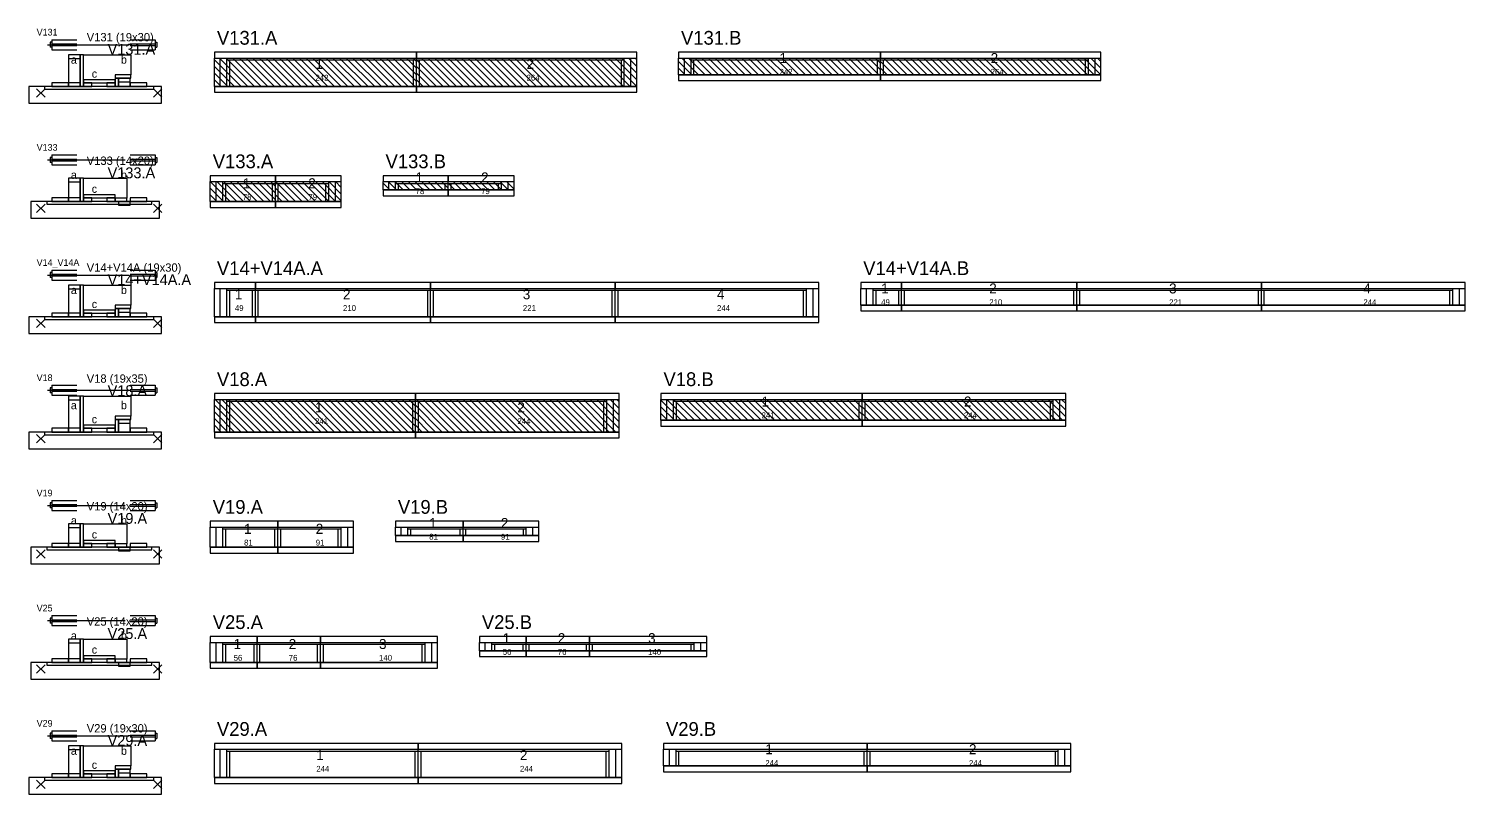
# Model space of a CAD drawing. Header units: metres. Extents: x -10 to 74425, y -2037 to 26.
# Drawn here: x -10 to 1712, y -2008 to -1091 of the extents above; entities that cross this region are included whole.
import ezdxf

# ---------------------------------------------------------------- set-up
doc = ezdxf.new("R2010")
doc.units = ezdxf.units.M
doc.layers.add('LABELS', color=3, linetype='Continuous')
doc.layers.add('VIGAS', color=7, linetype='Continuous')

msp = doc.modelspace()

# ---------------------------------------------------------------- linework, layer by layer
at = {"layer": 'VIGAS'}
for p, q in [((13, -1110), (111, -1110)), ((16, -1107), (16, -1113)), ((18, -1107), (16, -1107)), ((18, -1113), (16, -1113)), ((18, -1104), (48, -1104)), ((18, -1104), (18, -1116)), ((18, -1109), (48, -1109)), ((18, -1111), (48, -1111)), ((18, -1116), (48, -1116)), ((112, -1104), (142, -1104)), ((112, -1109), (142, -1109)), ((112, -1111), (142, -1111)), ((112, -1116), (142, -1116)), ((142, -1104), (142, -1116)), ((142, -1107), (144, -1107)), ((142, -1113), (144, -1113)), ((144, -1107), (144, -1113)), ((213, -1126), (455, -1126)), ((213, -1160), (213, -1126)), ((245, -1160), (213, -1128)), ((253, -1160), (219, -1126)), ((220, -1160), (220, -1126)), ((261, -1160), (227, -1126)), ((228, -1160), (228, -1126)), ((228, -1128.2), (455, -1128.2)), ((231.5, -1160), (231.5, -1128.2)), ((269, -1160), (235, -1126)), ((277, -1160), (243, -1126)), ((285, -1160), (251, -1126)), ((293, -1160), (259, -1126)), ((301, -1160), (267, -1126)), ((309, -1160), (275, -1126)), ((317, -1160), (283, -1126)), ((325, -1160), (291, -1126)), ((333, -1160), (299, -1126)), ((341, -1160), (307, -1126)), ((349, -1160), (315, -1126)), ((357, -1160), (323, -1126)), ((365, -1160), (331, -1126)), ((373, -1160), (339, -1126)), ((381, -1160), (347, -1126)), ((389, -1160), (355, -1126)), ((397, -1160), (363, -1126)), ((405, -1160), (371, -1126)), ((413, -1160), (379, -1126)), ((421, -1160), (387, -1126)), ((429, -1160), (395, -1126)), ((437, -1160), (403, -1126)), ((445, -1160), (411, -1126)), ((453, -1160), (419, -1126)), ((455, -1154), (427, -1126)), ((455, -1146), (435, -1126)), ((455, -1138), (443, -1126)), ((455, -1130), (451, -1126)), ((451.5, -1160), (451.5, -1128.2)), ((455, -1160), (455, -1126)), ((455, -1160), (455, -1126)), ((455, -1126), (719, -1126)), ((455, -1160), (455, -1126)), ((455, -1160), (455, -1126)), ((455, -1160), (455, -1126)), ((487, -1160), (455, -1128)), ((455, -1128.2), (704, -1128.2)), ((458.5, -1160), (458.5, -1128.2)), ((495, -1160), (461, -1126)), ((503, -1160), (469, -1126)), ((511, -1160), (477, -1126)), ((519, -1160), (485, -1126)), ((527, -1160), (493, -1126)), ((535, -1160), (501, -1126)), ((543, -1160), (509, -1126)), ((551, -1160), (517, -1126)), ((559, -1160), (525, -1126)), ((567, -1160), (533, -1126)), ((575, -1160), (541, -1126)), ((583, -1160), (549, -1126)), ((591, -1160), (557, -1126)), ((599, -1160), (565, -1126)), ((607, -1160), (573, -1126)), ((615, -1160), (581, -1126)), ((623, -1160), (589, -1126)), ((631, -1160), (597, -1126)), ((639, -1160), (605, -1126)), ((647, -1160), (613, -1126)), ((655, -1160), (621, -1126)), ((663, -1160), (629, -1126)), ((671, -1160), (637, -1126)), ((679, -1160), (645, -1126)), ((687, -1160), (653, -1126)), ((695, -1160), (661, -1126)), ((703, -1160), (669, -1126)), ((711, -1160), (677, -1126)), ((719, -1160), (685, -1126)), ((719, -1152), (693, -1126)), ((700.5, -1160), (700.5, -1128.2)), ((719, -1144), (701, -1126)), ((704, -1160), (704, -1126)), ((719, -1136), (709, -1126)), ((712, -1160), (712, -1126)), ((719, -1128), (717, -1126)), ((719, -1160), (719, -1126)), ((769, -1126), (1011, -1126)), ((769, -1146), (769, -1126)), ((785, -1146), (769, -1130)), ((793, -1146), (773, -1126)), ((776, -1146), (776, -1126)), ((801, -1146), (781, -1126)), ((784, -1146), (784, -1126)), ((784, -1128.2), (1011, -1128.2)), ((787.5, -1146), (787.5, -1128.2)), ((809, -1146), (789, -1126)), ((817, -1146), (797, -1126)), ((825, -1146), (805, -1126)), ((833, -1146), (813, -1126)), ((841, -1146), (821, -1126)), ((849, -1146), (829, -1126)), ((857, -1146), (837, -1126)), ((865, -1146), (845, -1126)), ((873, -1146), (853, -1126)), ((881, -1146), (861, -1126)), ((889, -1146), (869, -1126)), ((897, -1146), (877, -1126)), ((905, -1146), (885, -1126)), ((913, -1146), (893, -1126)), ((921, -1146), (901, -1126)), ((929, -1146), (909, -1126)), ((937, -1146), (917, -1126)), ((945, -1146), (925, -1126)), ((953, -1146), (933, -1126)), ((961, -1146), (941, -1126)), ((969, -1146), (949, -1126)), ((977, -1146), (957, -1126)), ((985, -1146), (965, -1126)), ((993, -1146), (973, -1126)), ((1001, -1146), (981, -1126)), ((1009, -1146), (989, -1126)), ((1011, -1140), (997, -1126)), ((1011, -1132), (1005, -1126)), ((1007.5, -1146), (1007.5, -1128.2)), ((1011, -1146), (1011, -1126)), ((1011, -1146), (1011, -1126)), ((1011, -1126), (1275, -1126)), ((1011, -1146), (1011, -1126)), ((1011, -1146), (1011, -1126)), ((1011, -1146), (1011, -1126)), ((1011, -1128.2), (1260, -1128.2)), ((1027, -1146), (1011, -1130)), ((1014.5, -1146), (1014.5, -1128.2)), ((1035, -1146), (1015, -1126)), ((1043, -1146), (1023, -1126)), ((1051, -1146), (1031, -1126)), ((1059, -1146), (1039, -1126)), ((1067, -1146), (1047, -1126)), ((1075, -1146), (1055, -1126)), ((1083, -1146), (1063, -1126)), ((1091, -1146), (1071, -1126)), ((1099, -1146), (1079, -1126)), ((1107, -1146), (1087, -1126)), ((1115, -1146), (1095, -1126)), ((1123, -1146), (1103, -1126)), ((1131, -1146), (1111, -1126)), ((1139, -1146), (1119, -1126)), ((1147, -1146), (1127, -1126)), ((1155, -1146), (1135, -1126)), ((1163, -1146), (1143, -1126)), ((1171, -1146), (1151, -1126)), ((1179, -1146), (1159, -1126)), ((1187, -1146), (1167, -1126)), ((1195, -1146), (1175, -1126)), ((1203, -1146), (1183, -1126)), ((1211, -1146), (1191, -1126)), ((1219, -1146), (1199, -1126)), ((1227, -1146), (1207, -1126)), ((1235, -1146), (1215, -1126)), ((1243, -1146), (1223, -1126)), ((1251, -1146), (1231, -1126)), ((1259, -1146), (1239, -1126)), ((1267, -1146), (1247, -1126)), ((1275, -1146), (1255, -1126)), ((1256.5, -1146), (1256.5, -1128.2)), ((1260, -1146), (1260, -1126)), ((1275, -1138), (1263, -1126)), ((1268, -1146), (1268, -1126)), ((1275, -1130), (1271, -1126)), ((1275, -1146), (1275, -1126)), ((237, -1160), (213, -1136)), ((229, -1160), (213, -1144)), ((221, -1160), (213, -1152)), ((479, -1160), (455, -1136)), ((471, -1160), (455, -1144)), ((463, -1160), (455, -1152)), ((777, -1146), (769, -1138)), ((769, -1146), (1011, -1146)), ((769, -1146), (769, -1146)), ((784, -1146), (787.5, -1146)), ((1007.5, -1146), (1011, -1146)), ((1019, -1146), (1011, -1138)), ((1011, -1146), (1275, -1146)), ((1011, -1146), (1014.5, -1146)), ((1011, -1146), (1011, -1146)), ((1256.5, -1146), (1260, -1146)), ((0, -1173), (10, -1163)), ((0, -1163), (10, -1173)), ((140, -1173), (150, -1163)), ((140, -1163), (150, -1173)), ((213, -1160), (455, -1160)), ((213, -1160), (213, -1160)), ((228, -1160), (231.5, -1160)), ((451.5, -1160), (455, -1160)), ((455, -1160), (719, -1160)), ((455, -1160), (458.5, -1160)), ((455, -1160), (455, -1160)), ((700.5, -1160), (704, -1160)), ((13, -1248), (106, -1248)), ((16, -1245), (16, -1251)), ((18, -1245), (16, -1245)), ((18, -1251), (16, -1251)), ((18, -1242), (48, -1242)), ((18, -1242), (18, -1254)), ((18, -1247), (48, -1247)), ((18, -1249), (48, -1249)), ((18, -1254), (48, -1254)), ((112, -1242), (142, -1242)), ((112, -1247), (142, -1247)), ((112, -1249), (142, -1249)), ((112, -1254), (142, -1254)), ((142, -1242), (142, -1254)), ((142, -1245), (144, -1245)), ((142, -1251), (144, -1251)), ((144, -1245), (144, -1251)), ((208, -1274), (286, -1274)), ((208, -1298), (208, -1274)), ((232, -1298), (208, -1274)), ((224, -1298), (208, -1282)), ((216, -1298), (208, -1290)), ((215, -1298), (215, -1274)), ((240, -1298), (216, -1274)), ((223, -1298), (223, -1274)), ((223, -1276.2), (286, -1276.2)), ((248, -1298), (224, -1274)), ((226.5, -1298), (226.5, -1276.2)), ((256, -1298), (232, -1274)), ((264, -1298), (240, -1274)), ((272, -1298), (248, -1274)), ((280, -1298), (256, -1274)), ((286, -1296), (264, -1274)), ((286, -1288), (272, -1274)), ((286, -1280), (280, -1274)), ((282.5, -1298), (282.5, -1276.2)), ((286, -1298), (286, -1274)), ((286, -1298), (286, -1274)), ((286, -1274), (365, -1274)), ((286, -1298), (286, -1274)), ((286, -1298), (286, -1274)), ((286, -1298), (286, -1274)), ((310, -1298), (286, -1274)), ((286, -1276.2), (350, -1276.2)), ((302, -1298), (286, -1282)), ((294, -1298), (286, -1290)), ((289.5, -1298), (289.5, -1276.2)), ((318, -1298), (294, -1274)), ((326, -1298), (302, -1274)), ((334, -1298), (310, -1274)), ((342, -1298), (318, -1274)), ((350, -1298), (326, -1274)), ((358, -1298), (334, -1274)), ((365, -1297), (342, -1274)), ((346.5, -1298), (346.5, -1276.2)), ((350, -1298), (350, -1274)), ((365, -1289), (350, -1274)), ((358, -1298), (358, -1274)), ((365, -1281), (358, -1274)), ((365, -1298), (365, -1274)), ((415, -1274), (493, -1274)), ((415, -1284), (415, -1274)), ((423, -1284), (415, -1276)), ((415, -1284), (493, -1284)), ((415, -1284), (415, -1284)), ((431, -1284), (421, -1274)), ((422, -1284), (422, -1274)), ((439, -1284), (429, -1274)), ((430, -1284), (430, -1274)), ((430, -1276.2), (493, -1276.2)), ((430, -1284), (433.5, -1284)), ((433.5, -1284), (433.5, -1276.2)), ((447, -1284), (437, -1274)), ((455, -1284), (445, -1274)), ((463, -1284), (453, -1274)), ((471, -1284), (461, -1274)), ((479, -1284), (469, -1274)), ((487, -1284), (477, -1274)), ((493, -1282), (485, -1274)), ((489.5, -1284), (489.5, -1276.2)), ((489.5, -1284), (493, -1284)), ((493, -1284), (493, -1274)), ((493, -1284), (493, -1274)), ((493, -1274), (572, -1274)), ((493, -1284), (493, -1274)), ((493, -1284), (493, -1274)), ((493, -1284), (493, -1274)), ((493, -1274), (493, -1274)), ((501, -1284), (493, -1276)), ((493, -1276.2), (557, -1276.2)), ((493, -1284), (572, -1284)), ((493, -1284), (496.5, -1284)), ((493, -1284), (493, -1284)), ((496.5, -1284), (496.5, -1276.2)), ((509, -1284), (499, -1274)), ((517, -1284), (507, -1274)), ((525, -1284), (515, -1274)), ((533, -1284), (523, -1274)), ((541, -1284), (531, -1274)), ((549, -1284), (539, -1274)), ((557, -1284), (547, -1274)), ((553.5, -1284), (553.5, -1276.2)), ((553.5, -1284), (557, -1284)), ((565, -1284), (555, -1274)), ((557, -1284), (557, -1274)), ((572, -1283), (563, -1274)), ((565, -1284), (565, -1274)), ((572, -1275), (571, -1274)), ((572, -1284), (572, -1274)), ((0, -1311), (10, -1301)), ((0, -1301), (10, -1311)), ((140, -1311), (150, -1301)), ((140, -1301), (150, -1311)), ((208, -1298), (286, -1298)), ((208, -1298), (208, -1298)), ((223, -1298), (226.5, -1298)), ((282.5, -1298), (286, -1298)), ((286, -1298), (365, -1298)), ((286, -1298), (289.5, -1298)), ((286, -1298), (286, -1298)), ((346.5, -1298), (350, -1298)), ((13, -1386), (111, -1386)), ((16, -1383), (16, -1389)), ((18, -1383), (16, -1383)), ((18, -1389), (16, -1389)), ((18, -1380), (48, -1380)), ((18, -1380), (18, -1392)), ((18, -1385), (48, -1385)), ((18, -1387), (48, -1387)), ((18, -1392), (48, -1392)), ((112, -1380), (142, -1380)), ((112, -1385), (142, -1385)), ((112, -1387), (142, -1387)), ((112, -1392), (142, -1392)), ((142, -1380), (142, -1392)), ((142, -1383), (144, -1383)), ((142, -1389), (144, -1389)), ((144, -1383), (144, -1389)), ((213, -1402), (262, -1402)), ((213, -1436), (213, -1402)), ((220, -1436), (220, -1402)), ((228, -1436), (228, -1402)), ((228, -1404.2), (262, -1404.2)), ((231.5, -1436), (231.5, -1404.2)), ((258.5, -1436), (258.5, -1404.2)), ((262, -1436), (262, -1402)), ((262, -1436), (262, -1402)), ((262, -1402), (472, -1402)), ((262, -1436), (262, -1402)), ((262, -1436), (262, -1402)), ((262, -1436), (262, -1402)), ((262, -1404.2), (472, -1404.2)), ((265.5, -1436), (265.5, -1404.2)), ((468.5, -1436), (468.5, -1404.2)), ((472, -1436), (472, -1402)), ((472, -1436), (472, -1402)), ((472, -1402), (693, -1402)), ((472, -1436), (472, -1402)), ((472, -1436), (472, -1402)), ((472, -1436), (472, -1402)), ((472, -1404.2), (693, -1404.2)), ((475.5, -1436), (475.5, -1404.2)), ((689.5, -1436), (689.5, -1404.2)), ((693, -1436), (693, -1402)), ((693, -1436), (693, -1402)), ((693, -1402), (937.3, -1402)), ((693, -1436), (693, -1402)), ((693, -1436), (693, -1402)), ((693, -1436), (693, -1402)), ((693, -1404.2), (922.3, -1404.2)), ((696.5, -1436), (696.5, -1404.2)), ((918.8, -1436), (918.8, -1404.2)), ((922.3, -1436), (922.3, -1402)), ((930.3, -1436), (930.3, -1402)), ((937.3, -1436), (937.3, -1402)), ((987.3, -1402), (1036.3, -1402)), ((987.3, -1422), (987.3, -1402)), ((994.3, -1422), (994.3, -1402)), ((1002.3, -1422), (1002.3, -1402)), ((1002.3, -1404.2), (1036.3, -1404.2)), ((1005.8, -1422), (1005.8, -1404.2)), ((1032.8, -1422), (1032.8, -1404.2)), ((1036.3, -1422), (1036.3, -1402)), ((1036.3, -1422), (1036.3, -1402)), ((1036.3, -1402), (1246.3, -1402)), ((1036.3, -1422), (1036.3, -1402)), ((1036.3, -1422), (1036.3, -1402)), ((1036.3, -1422), (1036.3, -1402)), ((1036.3, -1404.2), (1246.3, -1404.2)), ((1039.8, -1422), (1039.8, -1404.2)), ((1242.8, -1422), (1242.8, -1404.2)), ((1246.3, -1422), (1246.3, -1402)), ((1246.3, -1422), (1246.3, -1402)), ((1246.3, -1402), (1467.3, -1402)), ((1246.3, -1422), (1246.3, -1402)), ((1246.3, -1422), (1246.3, -1402)), ((1246.3, -1422), (1246.3, -1402)), ((1246.3, -1404.2), (1467.3, -1404.2)), ((1249.8, -1422), (1249.8, -1404.2)), ((1463.8, -1422), (1463.8, -1404.2)), ((1467.3, -1422), (1467.3, -1402)), ((1467.3, -1422), (1467.3, -1402)), ((1467.3, -1402), (1711.6, -1402)), ((1467.3, -1422), (1467.3, -1402)), ((1467.3, -1422), (1467.3, -1402)), ((1467.3, -1422), (1467.3, -1402)), ((1467.3, -1404.2), (1696.6, -1404.2)), ((1470.8, -1422), (1470.8, -1404.2)), ((1693.1, -1422), (1693.1, -1404.2)), ((1696.6, -1422), (1696.6, -1402)), ((1704.6, -1422), (1704.6, -1402)), ((1711.6, -1422), (1711.6, -1402)), ((987.3, -1422), (1036.3, -1422)), ((1002.3, -1422), (1005.8, -1422)), ((1032.8, -1422), (1036.3, -1422)), ((1036.3, -1422), (1246.3, -1422)), ((1036.3, -1422), (1039.8, -1422)), ((1242.8, -1422), (1246.3, -1422)), ((1246.3, -1422), (1467.3, -1422)), ((1246.3, -1422), (1249.8, -1422)), ((1463.8, -1422), (1467.3, -1422)), ((1467.3, -1422), (1711.6, -1422)), ((1467.3, -1422), (1470.8, -1422)), ((1693.1, -1422), (1696.6, -1422)), ((0, -1449), (10, -1439)), ((0, -1439), (10, -1449)), ((140, -1449), (150, -1439)), ((140, -1439), (150, -1449)), ((213, -1436), (262, -1436)), ((228, -1436), (231.5, -1436)), ((258.5, -1436), (262, -1436)), ((262, -1436), (472, -1436)), ((262, -1436), (265.5, -1436)), ((468.5, -1436), (472, -1436)), ((472, -1436), (693, -1436)), ((472, -1436), (475.5, -1436)), ((689.5, -1436), (693, -1436)), ((693, -1436), (937.3, -1436)), ((693, -1436), (696.5, -1436)), ((918.8, -1436), (922.3, -1436)), ((13, -1524), (111, -1524)), ((16, -1521), (16, -1527)), ((18, -1521), (16, -1521)), ((18, -1527), (16, -1527)), ((18, -1518), (48, -1518)), ((18, -1518), (18, -1530)), ((18, -1523), (48, -1523)), ((18, -1525), (48, -1525)), ((18, -1530), (48, -1530)), ((112, -1518), (142, -1518)), ((112, -1523), (142, -1523)), ((112, -1525), (142, -1525)), ((112, -1530), (142, -1530)), ((142, -1518), (142, -1530)), ((142, -1521), (144, -1521)), ((142, -1527), (144, -1527)), ((144, -1521), (144, -1527)), ((213, -1535), (454, -1535)), ((213, -1574), (213, -1535)), ((245, -1574), (213, -1542)), ((253, -1574), (214, -1535)), ((220, -1574), (220, -1535)), ((261, -1574), (222, -1535)), ((228, -1574), (228, -1535)), ((228, -1537.2), (454, -1537.2)), ((269, -1574), (230, -1535)), ((231.5, -1574), (231.5, -1537.2)), ((277, -1574), (238, -1535)), ((285, -1574), (246, -1535)), ((293, -1574), (254, -1535)), ((301, -1574), (262, -1535)), ((309, -1574), (270, -1535)), ((317, -1574), (278, -1535)), ((325, -1574), (286, -1535)), ((333, -1574), (294, -1535)), ((341, -1574), (302, -1535)), ((349, -1574), (310, -1535)), ((357, -1574), (318, -1535)), ((365, -1574), (326, -1535)), ((373, -1574), (334, -1535)), ((381, -1574), (342, -1535)), ((389, -1574), (350, -1535)), ((397, -1574), (358, -1535)), ((405, -1574), (366, -1535)), ((413, -1574), (374, -1535)), ((421, -1574), (382, -1535)), ((429, -1574), (390, -1535)), ((437, -1574), (398, -1535)), ((445, -1574), (406, -1535)), ((453, -1574), (414, -1535)), ((454, -1567), (422, -1535)), ((454, -1559), (430, -1535)), ((454, -1551), (438, -1535)), ((454, -1543), (446, -1535)), ((450.5, -1574), (450.5, -1537.2)), ((454, -1574), (454, -1535)), ((454, -1574), (454, -1535)), ((454, -1535), (698, -1535)), ((454, -1574), (454, -1535)), ((454, -1574), (454, -1535)), ((454, -1574), (454, -1535)), ((454, -1535), (454, -1535)), ((454, -1537.2), (683, -1537.2)), ((486, -1574), (454, -1542)), ((494, -1574), (455, -1535)), ((457.5, -1574), (457.5, -1537.2)), ((502, -1574), (463, -1535)), ((510, -1574), (471, -1535)), ((518, -1574), (479, -1535)), ((526, -1574), (487, -1535)), ((534, -1574), (495, -1535)), ((542, -1574), (503, -1535)), ((550, -1574), (511, -1535)), ((558, -1574), (519, -1535)), ((566, -1574), (527, -1535)), ((574, -1574), (535, -1535)), ((582, -1574), (543, -1535)), ((590, -1574), (551, -1535)), ((598, -1574), (559, -1535)), ((606, -1574), (567, -1535)), ((614, -1574), (575, -1535)), ((622, -1574), (583, -1535)), ((630, -1574), (591, -1535)), ((638, -1574), (599, -1535)), ((646, -1574), (607, -1535)), ((654, -1574), (615, -1535)), ((662, -1574), (623, -1535)), ((670, -1574), (631, -1535)), ((678, -1574), (639, -1535)), ((686, -1574), (647, -1535)), ((694, -1574), (655, -1535)), ((698, -1570), (663, -1535)), ((698, -1562), (671, -1535)), ((698, -1554), (679, -1535)), ((679.5, -1574), (679.5, -1537.2)), ((683, -1574), (683, -1535)), ((698, -1546), (687, -1535)), ((691, -1574), (691, -1535)), ((698, -1538), (695, -1535)), ((698, -1574), (698, -1535)), ((748, -1535), (989, -1535)), ((748, -1560), (748, -1535)), ((772, -1560), (748, -1536)), ((764, -1560), (748, -1544)), ((755, -1560), (755, -1535)), ((780, -1560), (755, -1535)), ((763, -1560), (763, -1535)), ((788, -1560), (763, -1535)), ((763, -1537.2), (989, -1537.2)), ((766.5, -1560), (766.5, -1537.2)), ((796, -1560), (771, -1535)), ((804, -1560), (779, -1535)), ((812, -1560), (787, -1535)), ((820, -1560), (795, -1535)), ((828, -1560), (803, -1535)), ((836, -1560), (811, -1535)), ((844, -1560), (819, -1535)), ((852, -1560), (827, -1535)), ((860, -1560), (835, -1535)), ((868, -1560), (843, -1535)), ((876, -1560), (851, -1535)), ((884, -1560), (859, -1535)), ((892, -1560), (867, -1535)), ((900, -1560), (875, -1535)), ((908, -1560), (883, -1535)), ((916, -1560), (891, -1535)), ((924, -1560), (899, -1535)), ((932, -1560), (907, -1535)), ((940, -1560), (915, -1535)), ((948, -1560), (923, -1535)), ((956, -1560), (931, -1535)), ((964, -1560), (939, -1535)), ((972, -1560), (947, -1535)), ((980, -1560), (955, -1535)), ((988, -1560), (963, -1535)), ((989, -1553), (971, -1535)), ((989, -1545), (979, -1535)), ((985.5, -1560), (985.5, -1537.2)), ((989, -1537), (987, -1535)), ((989, -1560), (989, -1535)), ((989, -1560), (989, -1535)), ((989, -1535), (1233, -1535)), ((989, -1560), (989, -1535)), ((989, -1560), (989, -1535)), ((989, -1560), (989, -1535)), ((1013, -1560), (989, -1536)), ((989, -1537.2), (1218, -1537.2)), ((1005, -1560), (989, -1544)), ((992.5, -1560), (992.5, -1537.2)), ((1021, -1560), (996, -1535)), ((1029, -1560), (1004, -1535)), ((1037, -1560), (1012, -1535)), ((1045, -1560), (1020, -1535)), ((1053, -1560), (1028, -1535)), ((1061, -1560), (1036, -1535)), ((1069, -1560), (1044, -1535)), ((1077, -1560), (1052, -1535)), ((1085, -1560), (1060, -1535)), ((1093, -1560), (1068, -1535)), ((1101, -1560), (1076, -1535)), ((1109, -1560), (1084, -1535)), ((1117, -1560), (1092, -1535)), ((1125, -1560), (1100, -1535)), ((1133, -1560), (1108, -1535)), ((1141, -1560), (1116, -1535)), ((1149, -1560), (1124, -1535)), ((1157, -1560), (1132, -1535)), ((1165, -1560), (1140, -1535)), ((1173, -1560), (1148, -1535)), ((1181, -1560), (1156, -1535)), ((1189, -1560), (1164, -1535)), ((1197, -1560), (1172, -1535)), ((1205, -1560), (1180, -1535)), ((1213, -1560), (1188, -1535)), ((1221, -1560), (1196, -1535)), ((1229, -1560), (1204, -1535)), ((1233, -1556), (1212, -1535)), ((1214.5, -1560), (1214.5, -1537.2)), ((1218, -1560), (1218, -1535)), ((1233, -1548), (1220, -1535)), ((1226, -1560), (1226, -1535)), ((1233, -1540), (1228, -1535)), ((1233, -1560), (1233, -1535)), ((237, -1574), (213, -1550)), ((229, -1574), (213, -1558)), ((221, -1574), (213, -1566)), ((478, -1574), (454, -1550)), ((470, -1574), (454, -1558)), ((462, -1574), (454, -1566)), ((756, -1560), (748, -1552)), ((748, -1560), (989, -1560)), ((748, -1560), (748, -1560)), ((763, -1560), (766.5, -1560)), ((985.5, -1560), (989, -1560)), ((997, -1560), (989, -1552)), ((989, -1560), (1233, -1560)), ((989, -1560), (992.5, -1560)), ((989, -1560), (989, -1560)), ((1214.5, -1560), (1218, -1560)), ((0, -1587), (10, -1577)), ((0, -1577), (10, -1587)), ((140, -1587), (150, -1577)), ((140, -1577), (150, -1587)), ((213, -1574), (454, -1574)), ((213, -1574), (213, -1574)), ((228, -1574), (231.5, -1574)), ((450.5, -1574), (454, -1574)), ((454, -1574), (698, -1574)), ((454, -1574), (457.5, -1574)), ((454, -1574), (454, -1574)), ((679.5, -1574), (683, -1574)), ((13, -1662), (106, -1662)), ((16, -1659), (16, -1665)), ((18, -1659), (16, -1659)), ((18, -1665), (16, -1665)), ((18, -1656), (48, -1656)), ((18, -1656), (18, -1668)), ((18, -1661), (48, -1661)), ((18, -1663), (48, -1663)), ((18, -1668), (48, -1668)), ((112, -1656), (142, -1656)), ((112, -1661), (142, -1661)), ((112, -1663), (142, -1663)), ((112, -1668), (142, -1668)), ((142, -1656), (142, -1668)), ((142, -1659), (144, -1659)), ((142, -1665), (144, -1665)), ((144, -1659), (144, -1665)), ((208, -1688), (289, -1688)), ((208, -1712), (208, -1688)), ((215, -1712), (215, -1688)), ((223, -1712), (223, -1688)), ((223, -1690.2), (289, -1690.2)), ((226.5, -1712), (226.5, -1690.2)), ((285.5, -1712), (285.5, -1690.2)), ((289, -1712), (289, -1688)), ((289, -1712), (289, -1688)), ((289, -1688), (379.8, -1688)), ((289, -1712), (289, -1688)), ((289, -1712), (289, -1688)), ((289, -1712), (289, -1688)), ((289, -1690.2), (364.8, -1690.2)), ((292.5, -1712), (292.5, -1690.2)), ((361.3, -1712), (361.3, -1690.2)), ((364.8, -1712), (364.8, -1688)), ((372.8, -1712), (372.8, -1688)), ((379.8, -1712), (379.8, -1688)), ((429.8, -1688), (510.8, -1688)), ((429.8, -1698), (429.8, -1688)), ((429.8, -1698), (510.8, -1698)), ((436.8, -1698), (436.8, -1688)), ((444.8, -1698), (444.8, -1688)), ((444.8, -1690.2), (510.8, -1690.2)), ((444.8, -1698), (448.3, -1698)), ((448.3, -1698), (448.3, -1690.2)), ((507.3, -1698), (507.3, -1690.2)), ((507.3, -1698), (510.8, -1698)), ((510.8, -1698), (510.8, -1688)), ((510.8, -1698), (510.8, -1688)), ((510.8, -1688), (601.6, -1688)), ((510.8, -1698), (510.8, -1688)), ((510.8, -1698), (510.8, -1688)), ((510.8, -1698), (510.8, -1688)), ((510.8, -1690.2), (586.6, -1690.2)), ((510.8, -1698), (601.6, -1698)), ((510.8, -1698), (514.3, -1698)), ((514.3, -1698), (514.3, -1690.2)), ((583.1, -1698), (583.1, -1690.2)), ((583.1, -1698), (586.6, -1698)), ((586.6, -1698), (586.6, -1688)), ((594.6, -1698), (594.6, -1688)), ((601.6, -1698), (601.6, -1688)), ((0, -1725), (10, -1715)), ((0, -1715), (10, -1725)), ((140, -1725), (150, -1715)), ((140, -1715), (150, -1725)), ((208, -1712), (289, -1712)), ((223, -1712), (226.5, -1712)), ((285.5, -1712), (289, -1712)), ((289, -1712), (379.8, -1712)), ((289, -1712), (292.5, -1712)), ((361.3, -1712), (364.8, -1712)), ((13, -1800), (106, -1800)), ((16, -1797), (16, -1803)), ((18, -1797), (16, -1797)), ((18, -1803), (16, -1803)), ((18, -1794), (48, -1794)), ((18, -1794), (18, -1806)), ((18, -1799), (48, -1799)), ((18, -1801), (48, -1801)), ((18, -1806), (48, -1806)), ((112, -1794), (142, -1794)), ((112, -1799), (142, -1799)), ((112, -1801), (142, -1801)), ((112, -1806), (142, -1806)), ((142, -1794), (142, -1806)), ((142, -1797), (144, -1797)), ((142, -1803), (144, -1803)), ((144, -1797), (144, -1803)), ((208, -1826), (264, -1826)), ((208, -1850), (208, -1826)), ((215, -1850), (215, -1826)), ((223, -1850), (223, -1826)), ((223, -1828.2), (264, -1828.2)), ((226.5, -1850), (226.5, -1828.2)), ((260.5, -1850), (260.5, -1828.2)), ((264, -1850), (264, -1826)), ((264, -1850), (264, -1826)), ((264, -1826), (340, -1826)), ((264, -1850), (264, -1826)), ((264, -1850), (264, -1826)), ((264, -1850), (264, -1826)), ((264, -1828.2), (340, -1828.2)), ((267.5, -1850), (267.5, -1828.2)), ((336.5, -1850), (336.5, -1828.2)), ((340, -1850), (340, -1826)), ((340, -1850), (340, -1826)), ((340, -1826), (480.4, -1826)), ((340, -1850), (340, -1826)), ((340, -1850), (340, -1826)), ((340, -1850), (340, -1826)), ((340, -1828.2), (465.4, -1828.2)), ((343.5, -1850), (343.5, -1828.2)), ((461.9, -1850), (461.9, -1828.2)), ((465.4, -1850), (465.4, -1826)), ((473.4, -1850), (473.4, -1826)), ((480.4, -1850), (480.4, -1826)), ((530.4, -1826), (586.4, -1826)), ((530.4, -1836), (530.4, -1826)), ((530.4, -1836), (586.4, -1836)), ((537.4, -1836), (537.4, -1826)), ((545.4, -1836), (545.4, -1826)), ((545.4, -1828.2), (586.4, -1828.2)), ((545.4, -1836), (548.9, -1836)), ((548.9, -1836), (548.9, -1828.2)), ((582.9, -1836), (582.9, -1828.2)), ((582.9, -1836), (586.4, -1836)), ((586.4, -1836), (586.4, -1826)), ((586.4, -1836), (586.4, -1826)), ((586.4, -1826), (662.4, -1826)), ((586.4, -1836), (586.4, -1826)), ((586.4, -1836), (586.4, -1826)), ((586.4, -1836), (586.4, -1826)), ((586.4, -1828.2), (662.4, -1828.2)), ((586.4, -1836), (662.4, -1836)), ((586.4, -1836), (589.9, -1836)), ((589.9, -1836), (589.9, -1828.2)), ((658.9, -1836), (658.9, -1828.2)), ((658.9, -1836), (662.4, -1836)), ((662.4, -1836), (662.4, -1826)), ((662.4, -1836), (662.4, -1826)), ((662.4, -1826), (802.8, -1826)), ((662.4, -1836), (662.4, -1826)), ((662.4, -1836), (662.4, -1826)), ((662.4, -1836), (662.4, -1826)), ((662.4, -1828.2), (787.8, -1828.2)), ((662.4, -1836), (802.8, -1836)), ((662.4, -1836), (665.9, -1836)), ((665.9, -1836), (665.9, -1828.2)), ((784.3, -1836), (784.3, -1828.2)), ((784.3, -1836), (787.8, -1836)), ((787.8, -1836), (787.8, -1826)), ((795.8, -1836), (795.8, -1826)), ((802.8, -1836), (802.8, -1826)), ((0, -1863), (10, -1853)), ((0, -1853), (10, -1863)), ((140, -1863), (150, -1853)), ((140, -1853), (150, -1863)), ((208, -1850), (264, -1850)), ((223, -1850), (226.5, -1850)), ((260.5, -1850), (264, -1850)), ((264, -1850), (340, -1850)), ((264, -1850), (267.5, -1850)), ((336.5, -1850), (340, -1850)), ((340, -1850), (480.4, -1850)), ((340, -1850), (343.5, -1850)), ((461.9, -1850), (465.4, -1850)), ((13, -1938), (111, -1938)), ((16, -1935), (16, -1941)), ((18, -1935), (16, -1935)), ((18, -1941), (16, -1941)), ((18, -1932), (48, -1932)), ((18, -1932), (18, -1944)), ((18, -1937), (48, -1937)), ((18, -1939), (48, -1939)), ((18, -1944), (48, -1944)), ((112, -1932), (142, -1932)), ((112, -1937), (142, -1937)), ((112, -1939), (142, -1939)), ((112, -1944), (142, -1944)), ((142, -1932), (142, -1944)), ((142, -1935), (144, -1935)), ((142, -1941), (144, -1941)), ((144, -1935), (144, -1941)), ((213, -1954), (457, -1954)), ((213, -1988), (213, -1954)), ((220, -1988), (220, -1954)), ((228, -1988), (228, -1954)), ((228, -1956.2), (457, -1956.2)), ((231.5, -1988), (231.5, -1956.2)), ((453.5, -1988), (453.5, -1956.2)), ((457, -1988), (457, -1954)), ((457, -1988), (457, -1954)), ((457, -1954), (701, -1954)), ((457, -1988), (457, -1954)), ((457, -1988), (457, -1954)), ((457, -1988), (457, -1954)), ((457, -1956.2), (686, -1956.2)), ((460.5, -1988), (460.5, -1956.2)), ((682.5, -1988), (682.5, -1956.2)), ((686, -1988), (686, -1954)), ((694, -1988), (694, -1954)), ((701, -1988), (701, -1954)), ((751, -1954), (995, -1954)), ((751, -1974), (751, -1954)), ((758, -1974), (758, -1954)), ((766, -1974), (766, -1954)), ((766, -1956.2), (995, -1956.2)), ((769.5, -1974), (769.5, -1956.2)), ((991.5, -1974), (991.5, -1956.2)), ((995, -1974), (995, -1954)), ((995, -1974), (995, -1954)), ((995, -1954), (1239, -1954)), ((995, -1974), (995, -1954)), ((995, -1974), (995, -1954)), ((995, -1974), (995, -1954)), ((995, -1956.2), (1224, -1956.2)), ((998.5, -1974), (998.5, -1956.2)), ((1220.5, -1974), (1220.5, -1956.2)), ((1224, -1974), (1224, -1954)), ((1232, -1974), (1232, -1954)), ((1239, -1974), (1239, -1954)), ((751, -1974), (995, -1974)), ((766, -1974), (769.5, -1974)), ((991.5, -1974), (995, -1974)), ((995, -1974), (1239, -1974)), ((995, -1974), (998.5, -1974)), ((1220.5, -1974), (1224, -1974)), ((0, -2001), (10, -1991)), ((0, -1991), (10, -2001)), ((140, -2001), (150, -1991)), ((140, -1991), (150, -2001)), ((213, -1988), (457, -1988)), ((228, -1988), (231.5, -1988)), ((453.5, -1988), (457, -1988)), ((457, -1988), (701, -1988)), ((457, -1988), (460.5, -1988)), ((682.5, -1988), (686, -1988))]:
    msp.add_line(p, q, dxfattribs=at)
for points in [[(38, -1160), (52, -1160), (52, -1122), (38, -1122)], [(38, -1126.4), (52, -1126.4), (52, -1122), (38, -1122)], [(52, -1160), (56, -1160), (56, -1122), (52, -1122)], [(56, -1152), (56, -1122), (113, -1122), (113, -1146), (94, -1146), (94, -1152)], [(213, -1126), (455, -1126), (455, -1119), (213, -1119)], [(455, -1126), (719, -1126), (719, -1119), (455, -1119)], [(769, -1126), (1011, -1126), (1011, -1119), (769, -1119)], [(1011, -1126), (1275, -1126), (1275, -1119), (1011, -1119)], [(56, -1155.6), (94, -1155.6), (94, -1152), (56, -1152)], [(94, -1150), (113, -1150), (113, -1146), (94, -1146)], [(94, -1160), (98, -1160), (98, -1150), (94, -1150)], [(98, -1160), (112, -1160), (112, -1150), (98, -1150)], [(98, -1154.4), (112, -1154.4), (112, -1150), (98, -1150)], [(769, -1153), (1011, -1153), (1011, -1146), (769, -1146)], [(1011, -1153), (1275, -1153), (1275, -1146), (1011, -1146)], [(-9.5, -1180), (149.5, -1180), (149.5, -1160), (-9.5, -1160)], [(9.5, -1163.2), (140.5, -1163.2), (140.5, -1160), (9.5, -1160)], [(18, -1160), (38, -1160), (38, -1155.6), (18, -1155.6)], [(38, -1160), (52, -1160), (52, -1155.6), (38, -1155.6)], [(56, -1160), (66, -1160), (66, -1155.6), (56, -1155.6)], [(84, -1160), (94, -1160), (94, -1155.6), (84, -1155.6)], [(112, -1160), (132, -1160), (132, -1155.6), (112, -1155.6)], [(213, -1167), (455, -1167), (455, -1160), (213, -1160)], [(455, -1167), (719, -1167), (719, -1160), (455, -1160)], [(38, -1298), (52, -1298), (52, -1270), (38, -1270)], [(38, -1274.4), (52, -1274.4), (52, -1270), (38, -1270)], [(52, -1298), (56, -1298), (56, -1270), (52, -1270)], [(56, -1290), (56, -1270), (108, -1270), (108, -1294), (94, -1294), (94, -1290)], [(208, -1274), (286, -1274), (286, -1267), (208, -1267)], [(286, -1274), (365, -1274), (365, -1267), (286, -1267)], [(415, -1274), (493, -1274), (493, -1267), (415, -1267)], [(493, -1274), (572, -1274), (572, -1267), (493, -1267)], [(56, -1293.6), (94, -1293.6), (94, -1290), (56, -1290)], [(415, -1291), (493, -1291), (493, -1284), (415, -1284)], [(493, -1291), (572, -1291), (572, -1284), (493, -1284)], [(-7, -1318), (147, -1318), (147, -1298), (-7, -1298)], [(12, -1301.2), (138, -1301.2), (138, -1298), (12, -1298)], [(18, -1298), (38, -1298), (38, -1293.6), (18, -1293.6)], [(38, -1298), (52, -1298), (52, -1293.6), (38, -1293.6)], [(56, -1298), (66, -1298), (66, -1293.6), (56, -1293.6)], [(84, -1298), (94, -1298), (94, -1293.6), (84, -1293.6)], [(94, -1298), (108, -1298), (108, -1294), (94, -1294)], [(94, -1298), (98, -1298), (98, -1298), (94, -1298)], [(98, -1298), (112, -1298), (112, -1298), (98, -1298)], [(98, -1302.4), (112, -1302.4), (112, -1298), (98, -1298)], [(112, -1298), (132, -1298), (132, -1293.6), (112, -1293.6)], [(208, -1305), (286, -1305), (286, -1298), (208, -1298)], [(286, -1305), (365, -1305), (365, -1298), (286, -1298)], [(38, -1436), (52, -1436), (52, -1398), (38, -1398)], [(38, -1402.4), (52, -1402.4), (52, -1398), (38, -1398)], [(52, -1436), (56, -1436), (56, -1398), (52, -1398)], [(56, -1428), (56, -1398), (113, -1398), (113, -1422), (94, -1422), (94, -1428)], [(213, -1402), (262, -1402), (262, -1395), (213, -1395)], [(262, -1402), (472, -1402), (472, -1395), (262, -1395)], [(472, -1402), (693, -1402), (693, -1395), (472, -1395)], [(693, -1402), (937.3, -1402), (937.3, -1395), (693, -1395)], [(987.3, -1402), (1036.3, -1402), (1036.3, -1395), (987.3, -1395)], [(1036.3, -1402), (1246.3, -1402), (1246.3, -1395), (1036.3, -1395)], [(1246.3, -1402), (1467.3, -1402), (1467.3, -1395), (1246.3, -1395)], [(1467.3, -1402), (1711.6, -1402), (1711.6, -1395), (1467.3, -1395)], [(56, -1431.6), (94, -1431.6), (94, -1428), (56, -1428)], [(94, -1426), (113, -1426), (113, -1422), (94, -1422)], [(94, -1436), (98, -1436), (98, -1426), (94, -1426)], [(98, -1436), (112, -1436), (112, -1426), (98, -1426)], [(98, -1430.4), (112, -1430.4), (112, -1426), (98, -1426)], [(987.3, -1429), (1036.3, -1429), (1036.3, -1422), (987.3, -1422)], [(1036.3, -1429), (1246.3, -1429), (1246.3, -1422), (1036.3, -1422)], [(1246.3, -1429), (1467.3, -1429), (1467.3, -1422), (1246.3, -1422)], [(1467.3, -1429), (1711.6, -1429), (1711.6, -1422), (1467.3, -1422)], [(-9.5, -1456), (149.5, -1456), (149.5, -1436), (-9.5, -1436)], [(9.5, -1439.2), (140.5, -1439.2), (140.5, -1436), (9.5, -1436)], [(18, -1436), (38, -1436), (38, -1431.6), (18, -1431.6)], [(38, -1436), (52, -1436), (52, -1431.6), (38, -1431.6)], [(56, -1436), (66, -1436), (66, -1431.6), (56, -1431.6)], [(84, -1436), (94, -1436), (94, -1431.6), (84, -1431.6)], [(112, -1436), (132, -1436), (132, -1431.6), (112, -1431.6)], [(213, -1443), (262, -1443), (262, -1436), (213, -1436)], [(262, -1443), (472, -1443), (472, -1436), (262, -1436)], [(472, -1443), (693, -1443), (693, -1436), (472, -1436)], [(693, -1443), (937.3, -1443), (937.3, -1436), (693, -1436)], [(38, -1574), (52, -1574), (52, -1531), (38, -1531)], [(38, -1535.4), (52, -1535.4), (52, -1531), (38, -1531)], [(52, -1574), (56, -1574), (56, -1531), (52, -1531)], [(56, -1566), (56, -1531), (113, -1531), (113, -1555), (94, -1555), (94, -1566)], [(213, -1535), (454, -1535), (454, -1528), (213, -1528)], [(454, -1535), (698, -1535), (698, -1528), (454, -1528)], [(748, -1535), (989, -1535), (989, -1528), (748, -1528)], [(989, -1535), (1233, -1535), (1233, -1528), (989, -1528)], [(56, -1569.6), (94, -1569.6), (94, -1566), (56, -1566)], [(94, -1559), (113, -1559), (113, -1555), (94, -1555)], [(94, -1574), (98, -1574), (98, -1559), (94, -1559)], [(98, -1574), (112, -1574), (112, -1559), (98, -1559)], [(98, -1563.4), (112, -1563.4), (112, -1559), (98, -1559)], [(748, -1567), (989, -1567), (989, -1560), (748, -1560)], [(989, -1567), (1233, -1567), (1233, -1560), (989, -1560)], [(-9.5, -1594), (149.5, -1594), (149.5, -1574), (-9.5, -1574)], [(9.5, -1577.2), (140.5, -1577.2), (140.5, -1574), (9.5, -1574)], [(18, -1574), (38, -1574), (38, -1569.6), (18, -1569.6)], [(38, -1574), (52, -1574), (52, -1569.6), (38, -1569.6)], [(56, -1574), (66, -1574), (66, -1569.6), (56, -1569.6)], [(84, -1574), (94, -1574), (94, -1569.6), (84, -1569.6)], [(112, -1574), (132, -1574), (132, -1569.6), (112, -1569.6)], [(213, -1581), (454, -1581), (454, -1574), (213, -1574)], [(454, -1581), (698, -1581), (698, -1574), (454, -1574)], [(38, -1712), (52, -1712), (52, -1684), (38, -1684)], [(38, -1688.4), (52, -1688.4), (52, -1684), (38, -1684)], [(52, -1712), (56, -1712), (56, -1684), (52, -1684)], [(56, -1704), (56, -1684), (108, -1684), (108, -1708), (94, -1708), (94, -1704)], [(208, -1688), (289, -1688), (289, -1681), (208, -1681)], [(289, -1688), (379.8, -1688), (379.8, -1681), (289, -1681)], [(429.8, -1688), (510.8, -1688), (510.8, -1681), (429.8, -1681)], [(510.8, -1688), (601.6, -1688), (601.6, -1681), (510.8, -1681)], [(429.8, -1705), (510.8, -1705), (510.8, -1698), (429.8, -1698)], [(510.8, -1705), (601.6, -1705), (601.6, -1698), (510.8, -1698)], [(-7, -1732), (147, -1732), (147, -1712), (-7, -1712)], [(12, -1715.2), (138, -1715.2), (138, -1712), (12, -1712)], [(18, -1712), (38, -1712), (38, -1707.6), (18, -1707.6)], [(38, -1712), (52, -1712), (52, -1707.6), (38, -1707.6)], [(56, -1707.6), (94, -1707.6), (94, -1704), (56, -1704)], [(56, -1712), (66, -1712), (66, -1707.6), (56, -1707.6)], [(84, -1712), (94, -1712), (94, -1707.6), (84, -1707.6)], [(94, -1712), (108, -1712), (108, -1708), (94, -1708)], [(94, -1712), (98, -1712), (98, -1712), (94, -1712)], [(98, -1712), (112, -1712), (112, -1712), (98, -1712)], [(98, -1716.4), (112, -1716.4), (112, -1712), (98, -1712)], [(112, -1712), (132, -1712), (132, -1707.6), (112, -1707.6)], [(208, -1719), (289, -1719), (289, -1712), (208, -1712)], [(289, -1719), (379.8, -1719), (379.8, -1712), (289, -1712)], [(38, -1850), (52, -1850), (52, -1822), (38, -1822)], [(38, -1826.4), (52, -1826.4), (52, -1822), (38, -1822)], [(52, -1850), (56, -1850), (56, -1822), (52, -1822)], [(56, -1842), (56, -1822), (108, -1822), (108, -1846), (94, -1846), (94, -1842)], [(208, -1826), (264, -1826), (264, -1819), (208, -1819)], [(264, -1826), (340, -1826), (340, -1819), (264, -1819)], [(340, -1826), (480.4, -1826), (480.4, -1819), (340, -1819)], [(530.4, -1826), (586.4, -1826), (586.4, -1819), (530.4, -1819)], [(586.4, -1826), (662.4, -1826), (662.4, -1819), (586.4, -1819)], [(662.4, -1826), (802.8, -1826), (802.8, -1819), (662.4, -1819)], [(530.4, -1843), (586.4, -1843), (586.4, -1836), (530.4, -1836)], [(586.4, -1843), (662.4, -1843), (662.4, -1836), (586.4, -1836)], [(662.4, -1843), (802.8, -1843), (802.8, -1836), (662.4, -1836)], [(-7, -1870), (147, -1870), (147, -1850), (-7, -1850)], [(12, -1853.2), (138, -1853.2), (138, -1850), (12, -1850)], [(18, -1850), (38, -1850), (38, -1845.6), (18, -1845.6)], [(38, -1850), (52, -1850), (52, -1845.6), (38, -1845.6)], [(56, -1845.6), (94, -1845.6), (94, -1842), (56, -1842)], [(56, -1850), (66, -1850), (66, -1845.6), (56, -1845.6)], [(84, -1850), (94, -1850), (94, -1845.6), (84, -1845.6)], [(94, -1850), (108, -1850), (108, -1846), (94, -1846)], [(94, -1850), (98, -1850), (98, -1850), (94, -1850)], [(98, -1850), (112, -1850), (112, -1850), (98, -1850)], [(98, -1854.4), (112, -1854.4), (112, -1850), (98, -1850)], [(112, -1850), (132, -1850), (132, -1845.6), (112, -1845.6)], [(208, -1857), (264, -1857), (264, -1850), (208, -1850)], [(264, -1857), (340, -1857), (340, -1850), (264, -1850)], [(340, -1857), (480.4, -1857), (480.4, -1850), (340, -1850)], [(38, -1988), (52, -1988), (52, -1950), (38, -1950)], [(38, -1954.4), (52, -1954.4), (52, -1950), (38, -1950)], [(52, -1988), (56, -1988), (56, -1950), (52, -1950)], [(56, -1980), (56, -1950), (113, -1950), (113, -1974), (94, -1974), (94, -1980)], [(213, -1954), (457, -1954), (457, -1947), (213, -1947)], [(457, -1954), (701, -1954), (701, -1947), (457, -1947)], [(751, -1954), (995, -1954), (995, -1947), (751, -1947)], [(995, -1954), (1239, -1954), (1239, -1947), (995, -1947)], [(94, -1978), (113, -1978), (113, -1974), (94, -1974)], [(94, -1988), (98, -1988), (98, -1978), (94, -1978)], [(98, -1988), (112, -1988), (112, -1978), (98, -1978)], [(98, -1982.4), (112, -1982.4), (112, -1978), (98, -1978)], [(751, -1981), (995, -1981), (995, -1974), (751, -1974)], [(995, -1981), (1239, -1981), (1239, -1974), (995, -1974)], [(-9.5, -2008), (149.5, -2008), (149.5, -1988), (-9.5, -1988)], [(9.5, -1991.2), (140.5, -1991.2), (140.5, -1988), (9.5, -1988)], [(18, -1988), (38, -1988), (38, -1983.6), (18, -1983.6)], [(38, -1988), (52, -1988), (52, -1983.6), (38, -1983.6)], [(56, -1983.6), (94, -1983.6), (94, -1980), (56, -1980)], [(56, -1988), (66, -1988), (66, -1983.6), (56, -1983.6)], [(84, -1988), (94, -1988), (94, -1983.6), (84, -1983.6)], [(112, -1988), (132, -1988), (132, -1983.6), (112, -1983.6)], [(213, -1995), (457, -1995), (457, -1988), (213, -1988)], [(457, -1995), (701, -1995), (701, -1988), (457, -1988)]]:
    msp.add_lwpolyline(points, close=True, dxfattribs=at)

# ---------------------------------------------------------------- texts
at = {"layer": 'LABELS'}
for s, p in [('V131', (0, -1099)), ('V133', (0, -1237)), ('V14_V14A', (0, -1375)), ('V18', (0, -1513)), ('V19', (0, -1651)), ('V25', (0, -1789)), ('V29', (0, -1927))]:
    msp.add_text(s, height=8, dxfattribs=at).set_placement(p)
at = {"layer": 'VIGAS'}
for s, height, p in [('V131 (19x30)', 10, (60, -1106)), ('V131.A', 16.5, (216, -1110)), ('V131.B', 16.5, (772, -1110)), ('V131.A', 13, (85, -1122)), ('a', 9.6, (41, -1132.7)), ('b', 9.6, (101, -1132.7)), ('1', 12, (334, -1139)), ('2', 12, (587, -1139)), ('1', 12, (890, -1132)), ('2', 12, (1143, -1132)), ('c', 9.6, (66, -1149.5)), ('242', 7, (334, -1153)), ('264', 7, (587, -1153)), ('242', 7, (890, -1146)), ('264', 7, (1143, -1146)), ('V133 (14x20)', 10, (60, -1254)), ('V133.A', 16.5, (211, -1258)), ('V133.B', 16.5, (418, -1258)), ('a', 9.6, (41, -1270.7)), ('V133.A', 13, (85, -1270)), ('b', 9.6, (101, -1270.7)), ('1', 12, (247, -1282)), ('2', 12, (325.5, -1282)), ('1', 12, (454, -1275)), ('2', 12, (532.5, -1275)), ('c', 9.6, (66, -1287.5)), ('78', 7, (247, -1296)), ('79', 7, (325.5, -1296)), ('78', 7, (454, -1289)), ('79', 7, (532.5, -1289)), ('V14+V14A (19x30)', 10, (60, -1382)), ('V14+V14A.A', 16.5, (216, -1386)), ('V14+V14A.B', 16.5, (990.3, -1386)), ('V14+V14A.A', 13, (85, -1398)), ('a', 9.6, (41, -1408.7)), ('b', 9.6, (101, -1408.7)), ('1', 12, (237.5, -1415)), ('2', 12, (367, -1415)), ('3', 12, (582.5, -1415)), ('4', 12, (815.1, -1415)), ('1', 12, (1011.8, -1408)), ('2', 12, (1141.3, -1408)), ('3', 12, (1356.8, -1408)), ('4', 12, (1589.5, -1408)), ('c', 9.6, (66, -1425.5)), ('49', 7, (237.5, -1429)), ('210', 7, (367, -1429)), ('221', 7, (582.5, -1429)), ('244', 7, (815.1, -1429)), ('49', 7, (1011.8, -1422)), ('210', 7, (1141.3, -1422)), ('221', 7, (1356.8, -1422)), ('244', 7, (1589.5, -1422)), ('V18 (19x35)', 10, (60, -1515)), ('V18.A', 16.5, (216, -1519)), ('V18.B', 16.5, (751, -1519)), ('V18.A', 13, (85, -1531)), ('1', 12, (868.5, -1543.5)), ('2', 12, (1111, -1543.5)), ('a', 9.6, (41, -1546.7)), ('b', 9.6, (101, -1546.7)), ('1', 12, (333.5, -1550.5)), ('2', 12, (576, -1550.5)), ('c', 9.6, (66, -1563.5)), ('241', 7, (333.5, -1564.5)), ('244', 7, (576, -1564.5)), ('241', 7, (868.5, -1557.5)), ('244', 7, (1111, -1557.5)), ('V19 (14x20)', 10, (60, -1668)), ('V19.A', 16.5, (211, -1672)), ('V19.B', 16.5, (432.8, -1672)), ('a', 9.6, (41, -1684.7)), ('V19.A', 13, (85, -1684)), ('b', 9.6, (101, -1684.7)), ('1', 12, (248.5, -1696)), ('2', 12, (334.4, -1696)), ('1', 12, (470.3, -1689)), ('2', 12, (556.2, -1689)), ('c', 9.6, (66, -1701.5)), ('81', 7, (248.5, -1710)), ('91', 7, (334.4, -1710)), ('81', 7, (470.3, -1703)), ('91', 7, (556.2, -1703)), ('V25 (14x20)', 10, (60, -1806)), ('V25.A', 16.5, (211, -1810)), ('V25.B', 16.5, (533.4, -1810)), ('a', 9.6, (41, -1822.7)), ('V25.A', 13, (85, -1822)), ('b', 9.6, (101, -1822.7)), ('1', 12, (236, -1834)), ('2', 12, (302, -1834)), ('3', 12, (410.2, -1834)), ('1', 12, (558.4, -1827)), ('2', 12, (624.4, -1827)), ('3', 12, (732.6, -1827)), ('c', 9.6, (66, -1839.5)), ('56', 7, (236, -1848)), ('76', 7, (302, -1848)), ('140', 7, (410.2, -1848)), ('56', 7, (558.4, -1841)), ('76', 7, (624.4, -1841)), ('140', 7, (732.6, -1841)), ('V29 (19x30)', 10, (60, -1934)), ('V29.A', 16.5, (216, -1938)), ('V29.B', 16.5, (754, -1938)), ('V29.A', 13, (85, -1950)), ('a', 9.6, (41, -1960.7)), ('b', 9.6, (101, -1960.7)), ('1', 12, (335, -1967)), ('2', 12, (579, -1967)), ('1', 12, (873, -1960)), ('2', 12, (1117, -1960)), ('c', 9.6, (66, -1977.5)), ('244', 7, (335, -1981)), ('244', 7, (579, -1981)), ('244', 7, (873, -1974)), ('244', 7, (1117, -1974))]:
    msp.add_text(s, height=height, dxfattribs=at).set_placement(p)

doc.saveas('drawing.dxf')
